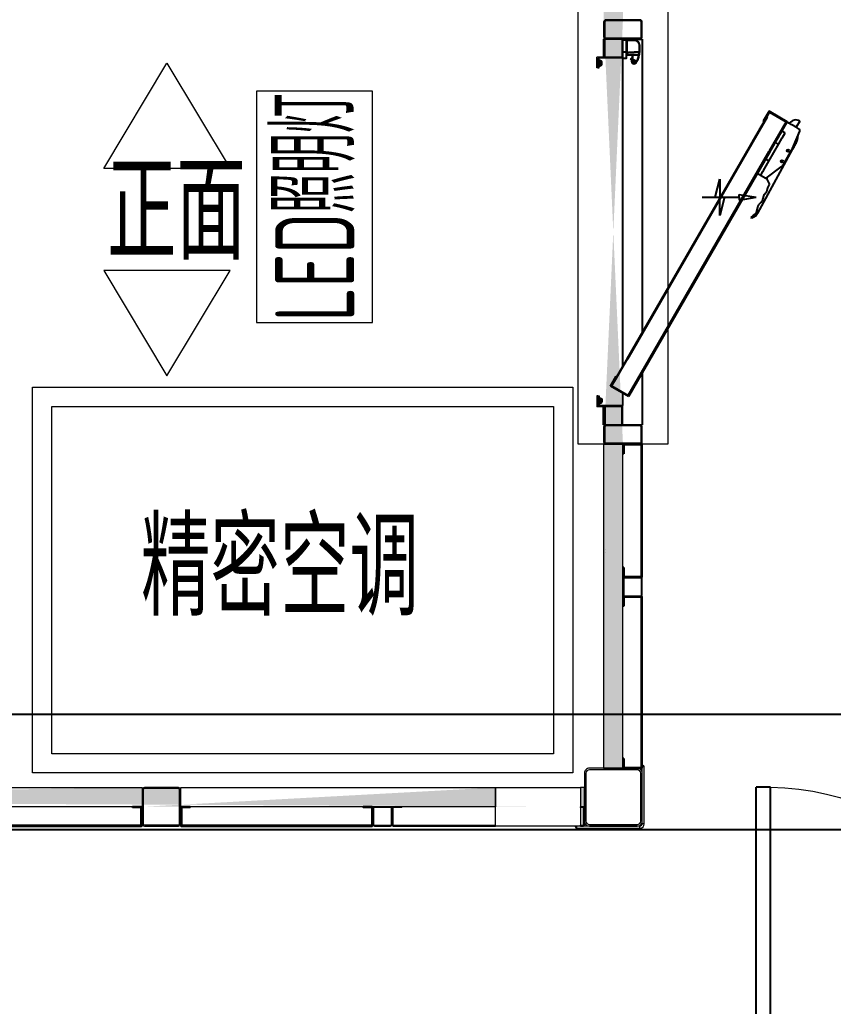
# Model space of a CAD drawing. Extents: x 758840 to 1108724, y -102573 to 143521.
# Drawn here: x 896855 to 898963, y 64126 to 66682 of the extents above; entities that cross this region are included whole.
import ezdxf

# ---------------------------------------------------------------- set-up
doc = ezdxf.new("R2010")
doc.units = 0
doc.header["$LTSCALE"] = 1000
doc.header["$MEASUREMENT"] = 0
doc.linetypes.add('DASHDOT', pattern=[1, 0.5, -0.25, 0, -0.25])
for name, color, linetype in [('02电气-设备', 255, 'Continuous'), ('02电气-设备基础', 252, 'Continuous'), ('DOOR_FIRE', 4, 'Continuous'), ('DX', 3, 'DASHDOT'), ('HATCH', 4, 'Continuous'), ('hdt-101供电设计', 6, 'Continuous'), ('LWIRE', 1, 'Continuous'), ('空调标注', 3, 'Continuous')]:
    doc.layers.add(name, color=color, linetype=linetype)
doc.layers.add('ACS_KT_LH', color=51, linetype='ACS-LH', lineweight=60)
doc.layers.add('细实线', color=3, linetype='Continuous', lineweight=5)
doc.styles.add('Huarun_ziti', font='gbenor.shx', dxfattribs={"width": 0.7, "bigfont": 'gbcbig.shx'})
doc.styles.get("Standard").update_dxf_attribs({"font": 'gbenor.shx', "bigfont": 'gbcbig.shx'})
doc.styles.add('宋体', font='', dxfattribs={"width": 0.7})
doc.styles.get('宋体').set_extended_font_data('SimSun')
doc.linetypes.add('ACS-LH', pattern='A,1,-0.25,1,-0.25,1,-0.25,1,-0.4,["LH",宋体,S=0.25,R=0,X=-0.2,Y=-0.1],-0.4', length=5.55)

# ---------------------------------------------------------------- blocks, each defined once
blk = doc.blocks.new('40KW CRAC-1')
at = {"layer": 'DX', "linetype": 'ByBlock', "lineweight": 13}
for points in [[(-1400, 0), (-1400, 1000), (0, 1000), (0, 0)], [(-1350, 50), (-1350, 950), (-50, 950), (-50, 50)]]:
    blk.add_lwpolyline(points, close=True, dxfattribs=at)
at = {"layer": 'LWIRE', "lineweight": -3}
blk.add_text('精密空调', height=250, dxfattribs=at).set_placement((-1118.9, 407.3))
blk = doc.blocks.new('dfgfdgdf')
at = {"lineweight": 15}
h = blk.add_hatch(dxfattribs=at)
h.set_pattern_fill('ANSI35', color=2, scale=0.9)
h.set_pattern_definition([(45, (0, 0), (-4.041115254, 4.041115254), []), (45, (4.041, 0), (-4.041115254, 4.041115254), [7.14375, -1.42875, 0, -1.42875])])
h.paths.add_polyline_path([(1999348.3, 678429.3), (1999331.3, 678429.3, 1)])
blk.add_line((1999352.3, 678432.3), (1999327.3, 678432.3))
at = {"color": 0, "lineweight": 15}
for p, q in [((1999352.3, 678432.3), (1999327.3, 678432.3)), ((1999327.3, 678432.3), (1999327.3, 678429.3)), ((1999327.3, 678429.3), (1999352.3, 678429.3)), ((1999352.3, 678432.3), (1999352.3, 678429.3))]:
    blk.add_line(p, q, dxfattribs=at)
blk.add_arc((1999339.8, 678429.3), 8.49, 180, 360, dxfattribs=at)
blk = doc.blocks.new('BD4-PAL0101-LVPM-08')
at = {"ltscale": 5}
h = blk.add_hatch(dxfattribs=at)
h.set_pattern_fill('隔热材料01', color=8, scale=80, angle=225)
h.set_pattern_definition([(135, (10237588.403, -3421976.466), (-28.28427125, -28.28427125), [4.0142, -35.9858]), (135, (10237609.593, -3421955.276), (-28.28427125, -28.28427125), [4.0142, -35.9858]), (315, (10237575.97, -3421950.515), (28.28427125, 28.28427125), [4.0142, -35.9858]), (315, (10237583.64, -3421942.84), (28.28427125, 28.28427125), [4.0142, -35.9858]), (45, (10237561.11, -3421956.28), (-28.28427125, 28.28427125), [40.0194, 0.0194]), (360, (10237570.425, -3421949.805), (28.2842, -28.2842), [3.4144, -53.1542]), (341.56505, (10237545.555, -3421978.09), (28.284169758, -28.28429741), [2.244, -87.1988]), (341.56505, (10237573.84, -3421949.805), (28.284169758, -28.28429741), [2.244, -87.1988]), (18.43495, (10237537.883, -3421979.51), (28.28429741, -28.28416976), [4.488, -84.9548]), (18.43495, (10237566.167, -3421951.225), (28.28429741, -28.28416976), [4.488, -84.9548]), (288.43495, (10237550.522, -3421981.638), (28.28429741, -28.284169758), [21.3712, -68.0716]), (288.43495, (10237578.807, -3421953.353), (28.28429741, -28.284169758), [21.3712, -68.0716]), (341.56505, (10237560.119, -3422004.75), (28.284169758, -28.28429741), [2.244, -87.1988]), (341.56505, (10237588.403, -3421976.466), (28.284169758, -28.28429741), [2.244, -87.1988]), (360, (10237590.532, -3421977.176), (28.2842, -28.2842), [3.4144, -53.1542]), (18.43495, (10237565.662, -3422005.46), (28.28429741, -28.28416976), [4.488, -84.9548]), (18.43495, (10237593.946, -3421977.176), (28.28429741, -28.28416976), [4.488, -84.9548]), (270, (10237610.303, -3421957.405), (28.2842, -28.2842), [3.4144, -53.1542]), (288.43495, (10237581.309, -3421983.56), (28.28429741, -28.284169758), [2.244, -87.1988]), (288.43495, (10237609.593, -3421955.276), (28.28429741, -28.284169758), [2.244, -87.1988]), (251.56505, (10237582.02, -3421989.104), (28.28416976, -28.28429741), [4.488, -84.9548]), (251.56505, (10237610.303, -3421960.82), (28.28416976, -28.28429741), [4.488, -84.9548]), (341.56505, (10237558.196, -3421973.964), (28.284169758, -28.28429741), [21.3712, -68.0716]), (341.56505, (10237586.48, -3421945.68), (28.284169758, -28.28429741), [21.3712, -68.0716]), (270, (10237582.932, -3421937.298), (28.2842, -28.2842), [3.4144, -53.1542]), (288.43495, (10237554.648, -3421968.997), (28.28429741, -28.284169758), [2.244, -87.1988]), (288.43495, (10237582.932, -3421940.713), (28.28429741, -28.284169758), [2.244, -87.1988]), (251.56505, (10237556.067, -3421961.325), (28.28416976, -28.28429741), [4.488, -84.9548]), (251.56505, (10237584.35, -3421933.04), (28.28416976, -28.28429741), [4.488, -84.9548])])
edge = h.paths.add_edge_path()
edge.add_line((1945403.1, 709223.1), (1945403.1, 710173.1))
edge.add_line((1945453.1, 710173.1), (1945453.1, 709223.1))
edge.add_line((1945403.1, 708123.1), (1945403.1, 707283.1))
edge.add_line((1945453.1, 707283.1), (1945453.1, 708123.1))
h = blk.add_hatch(dxfattribs=at)
h.set_pattern_fill('隔热材料01', color=8, scale=80, angle=45)
h.set_pattern_definition([(315, (-6392441.697, 4851932.684), (28.28427125, 28.28427125), [4.0142, -35.9858]), (315, (-6392462.887, 4851911.494), (28.28427125, 28.28427125), [4.0142, -35.9858]), (135, (-6392429.262, 4851906.733), (-28.28427125, -28.28427125), [4.0142, -35.9858]), (135, (-6392436.936, 4851899.06), (-28.28427125, -28.28427125), [4.0142, -35.9858]), (225, (-6392414.405, 4851912.5), (28.28427125, -28.28427125), [40.0194, 0.0194]), (180, (-6392423.72, 4851906.023), (-28.2842, 28.2842), [3.4144, -53.1542]), (161.56505, (-6392398.85, 4851934.308), (-28.284169758, 28.28429741), [2.244, -87.1988]), (161.56505, (-6392427.134, 4851906.023), (-28.284169758, 28.28429741), [2.244, -87.1988]), (198.43495, (-6392391.177, 4851935.727), (-28.28429741, 28.28416976), [4.488, -84.9548]), (198.43495, (-6392419.46, 4851907.443), (-28.28429741, 28.28416976), [4.488, -84.9548]), (108.43495, (-6392403.817, 4851937.856), (-28.28429741, 28.284169758), [21.3712, -68.0716]), (108.43495, (-6392432.101, 4851909.571), (-28.28429741, 28.284169758), [21.3712, -68.0716]), (161.56505, (-6392413.413, 4851960.969), (-28.284169758, 28.28429741), [2.244, -87.1988]), (161.56505, (-6392441.697, 4851932.684), (-28.284169758, 28.28429741), [2.244, -87.1988]), (180, (-6392443.826, 4851933.394), (-28.2842, 28.2842), [3.4144, -53.1542]), (198.43495, (-6392418.956, 4851961.678), (-28.28429741, 28.28416976), [4.488, -84.9548]), (198.43495, (-6392447.24, 4851933.394), (-28.28429741, 28.28416976), [4.488, -84.9548]), (90, (-6392463.597, 4851913.623), (-28.2842, 28.2842), [3.4144, -53.1542]), (108.43495, (-6392434.603, 4851939.779), (-28.28429741, 28.284169758), [2.244, -87.1988]), (108.43495, (-6392462.887, 4851911.494), (-28.28429741, 28.284169758), [2.244, -87.1988]), (71.56505, (-6392435.313, 4851945.322), (-28.28416976, 28.28429741), [4.488, -84.9548]), (71.56505, (-6392463.597, 4851917.038), (-28.28416976, 28.28429741), [4.488, -84.9548]), (161.56505, (-6392411.49, 4851930.182), (-28.284169758, 28.28429741), [21.3712, -68.0716]), (161.56505, (-6392439.774, 4851901.898), (-28.284169758, 28.28429741), [21.3712, -68.0716]), (90, (-6392436.226, 4851893.516), (-28.2842, 28.2842), [3.4144, -53.1542]), (108.43495, (-6392407.942, 4851925.215), (-28.28429741, 28.284169758), [2.244, -87.1988]), (108.43495, (-6392436.226, 4851896.93), (-28.28429741, 28.284169758), [2.244, -87.1988]), (71.56505, (-6392409.36, 4851917.543), (-28.28416976, 28.28429741), [4.488, -84.9548]), (71.56505, (-6392437.646, 4851889.26), (-28.28416976, 28.28429741), [4.488, -84.9548])])
edge = h.paths.add_edge_path()
edge.add_line((1945353.1, 707183.1), (1945353.1, 707233.1))
edge.add_line((1945343.1, 707233.1), (1945343.1, 707183.1))
edge.add_line((1945123.1, 707183.1), (1944307.1, 707183.1))
edge.add_line((1944307.1, 707233.1), (1945123.1, 707233.1))
edge.add_line((1944207.1, 707183.1), (1942443.1, 707183.1))
edge.add_line((1942443.1, 707233.1), (1944207.1, 707233.1))
edge.add_line((1940793.1, 707183.1), (1935597.1, 707183.1))
edge.add_line((1935597.1, 707233.1), (1940793.1, 707233.1))
edge.add_line((1935497.1, 707183.1), (1931947.1, 707183.1))
edge.add_line((1931947.1, 707233.1), (1935497.1, 707233.1))
edge = h.paths.add_edge_path(flags=17)
edge.add_line((1935597.1, 707183.1), (1935597.1, 707233.1))
edge.add_line((1935497.1, 707233.1), (1935497.1, 707183.1))
edge.add_line((1940793.1, 707233.1), (1940793.1, 707183.1))
edge.add_line((1942443.1, 707183.1), (1942443.1, 707233.1))
edge.add_line((1945123.1, 707233.1), (1945123.1, 707183.1))
edge.add_line((1931947.1, 707183.1), (1931947.1, 707233.1))
at = {"layer": 'HATCH'}
h = blk.add_hatch(dxfattribs=at)
h.set_pattern_fill('ANSI32', color=256, angle=240)
h.set_pattern_definition([(285, (2211108.258, 1777482.508), (9.200443495, 2.465251405), []), (285, (2211106.013, 1777478.619), (9.200443495, 2.465251405), [])])
h.paths.add_polyline_path([(1945832.5, 708983.1), (1945875.8, 708958.1), (1945832.1, 708882.3), (1945833.5, 708880.8), (1945878.5, 708958.8), (1945831.8, 708985.8), (1945816.8, 708959.8), (1945818.5, 708958.8), (1945825.5, 708970.9)])
h = blk.add_hatch(dxfattribs=at)
h.set_pattern_fill('ISO02W100', color=256, scale=0.5, angle=330)
h.set_pattern_definition([(330, (2211108.258, 1777482.508), (1.25, 2.1650635095), [6, -1.5])])
h.paths.add_polyline_path([(1945825.5, 708970.9), (1945818.5, 708958.8), (1945788.5, 708906.8), (1945789.3, 708906.3), (1945826.4, 708970.4)])
h = blk.add_hatch(dxfattribs=at)
h.set_pattern_fill('ISO02W100', color=256, scale=0.5, angle=270)
h.set_pattern_definition([(270, (4928271.9747, 1697487.3428), (2.5, -5e-16), [6, -1.5])])
h.paths.add_polyline_path([(1945430.7, 708286.5), (1945437.7, 708298.6), (1945467.7, 708350.6), (1945468.6, 708350.1), (1945431.5, 708286)])
h = blk.add_hatch(dxfattribs=at)
h.set_pattern_fill('ANSI32', color=256, angle=180)
h.set_pattern_definition([(225, (4928271.975, 1697487.343), (6.73519209, -6.73519209), []), (225, (4928267.485, 1697487.343), (6.73519209, -6.73519209), [])])
h.paths.add_polyline_path([(1945423.7, 708274.4), (1945467, 708249.4), (1945510.7, 708325.1), (1945512.7, 708324.6), (1945467.7, 708246.6), (1945420.9, 708273.6), (1945435.9, 708299.6), (1945437.7, 708298.6), (1945430.7, 708286.5)])
at = {"lineweight": 15}
for p, q in [((1945336.8, 708123.1), (1945336.8, 709317.6)), ((1945569.3, 709317.6), (1945569.3, 708123.1)), ((1945450.1, 709173.1), (1945450.1, 709126.1)), ((1945453.1, 709173.1), (1945453.1, 709123.1)), ((1945450.1, 709126.1), (1945385.1, 709126.1)), ((1945385.1, 709098.1), (1945385.1, 709126.1)), ((1945453.1, 709123.1), (1945388.1, 709123.1)), ((1945388.1, 709123.1), (1945388.1, 709098.1)), ((1945388.1, 709098.1), (1945385.1, 709098.1)), ((1945388.1, 708248.1), (1945385.1, 708248.1)), ((1945385.1, 708248.1), (1945385.1, 708220.1)), ((1945388.1, 708223.1), (1945388.1, 708248.1)), ((1945450.1, 708220.1), (1945385.1, 708220.1)), ((1945453.1, 708223.1), (1945388.1, 708223.1)), ((1945450.1, 708173.1), (1945450.1, 708220.1)), ((1945453.1, 708173.1), (1945453.1, 708223.1)), ((1945569.3, 708123.1), (1945336.8, 708123.1)), ((1945453.1, 708123.1), (1945403.1, 708123.1)), ((1945403.1, 708123.1), (1945403.1, 707283.1)), ((1945453.1, 707283.1), (1945453.1, 708123.1)), ((1945403.1, 707283.1), (1945453.1, 707283.1)), ((1942443.1, 707233.1), (1944207.1, 707233.1)), ((1944207.1, 707233.1), (1944207.1, 707183.1)), ((1944307.1, 707183.1), (1944307.1, 707233.1)), ((1944307.1, 707233.1), (1945123.1, 707233.1)), ((1945123.1, 707233.1), (1945123.1, 707183.1)), ((1945353.1, 707233.1), (1945343.1, 707233.1)), ((1945343.1, 707233.1), (1945343.1, 707183.1)), ((1945353.1, 707183.1), (1945353.1, 707233.1)), ((1944207.1, 707183.1), (1942443.1, 707183.1)), ((1945123.1, 707183.1), (1944307.1, 707183.1)), ((1945343.1, 707181.1), (1945343.1, 707183.1)), ((1945343.1, 707183.1), (1945353.1, 707183.1)), ((1945123.1, 707133.1), (1945123.1, 707135.1)), ((1945343.1, 707133.1), (1945343.1, 707135.1))]:
    blk.add_line(p, q, dxfattribs=at)
for p, q in [((1945451.6, 709173.1), (1945453.1, 709173.1)), ((1945831.8, 708985.8), (1945816.8, 708959.8)), ((1945818.5, 708958.8), (1945832.5, 708983.1)), ((1945878.5, 708958.8), (1945831.8, 708985.8)), ((1945832.5, 708983.1), (1945875.8, 708958.1)), ((1945464, 708344.1), (1945825.5, 708970.9)), ((1945801, 708824.4), (1945878.5, 708958.8)), ((1945816.8, 708959.8), (1945818.5, 708958.8)), ((1945875.8, 708958.1), (1945832.1, 708882.3)), ((1945833.5, 708880.8), (1945878.5, 708958.8)), ((1945789.3, 708906.3), (1945464.8, 708343.6)), ((1945789.3, 708906.3), (1945788.5, 708906.8)), ((1945507.3, 708319.1), (1945832.1, 708882.3)), ((1945833.5, 708880.8), (1945509, 708318.1)), ((1945833.5, 708880.8), (1945832.1, 708882.3)), ((1945692.2, 708762.8), (1945704.2, 708809.5)), ((1945704.2, 708809.5), (1945704.2, 708762.6)), ((1945754.2, 708770.4), (1945798.6, 708762.8)), ((1945754.2, 708762.8), (1945754.2, 708770.4)), ((1945658.2, 708762.8), (1945754.2, 708762.8)), ((1945716.2, 708762.8), (1945704.2, 708715.8)), ((1945704.2, 708715.8), (1945704.2, 708762.6)), ((1945754.2, 708762.8), (1945754.2, 708755.3)), ((1945754.2, 708755.3), (1945798.6, 708762.8)), ((1945468.6, 708350.1), (1945467.7, 708350.6)), ((1945468.6, 708350.1), (1945467.7, 708350.6)), ((1945467, 708249.4), (1945510.7, 708325.1)), ((1945512.7, 708324.6), (1945467.7, 708246.6)), ((1945512.7, 708324.6), (1945510.7, 708325.1)), ((1945512.7, 708324.6), (1945510.7, 708325.1)), ((1945420.9, 708273.6), (1945435.9, 708299.6)), ((1945437.7, 708298.6), (1945423.7, 708274.4)), ((1945435.9, 708299.6), (1945437.7, 708298.6)), ((1945467.7, 708246.6), (1945420.9, 708273.6)), ((1945423.7, 708274.4), (1945467, 708249.4)), ((1945450.1, 708173.1), (1945453.1, 708173.1))]:
    blk.add_line(p, q)
at = {"lineweight": -3}
for p, q in [((1945453.1, 709173.1), (1945503.1, 709173.1)), ((1945503.1, 709173.1), (1945503.1, 708412)), ((1945453.1, 708323.3), (1945453.1, 709123.1)), ((1945503.1, 708307.9), (1945503.1, 708173.1)), ((1945453.1, 708223.1), (1945453.1, 708255.1)), ((1945453.1, 708173.1), (1945503.1, 708173.1))]:
    blk.add_line(p, q, dxfattribs=at)
at = {"linetype": 'Continuous'}
for p, q in [((1945453.1, 709123.1), (1945453.1, 709170.1)), ((1945482.6, 709170.1), (1945453.1, 709170.1)), ((1945462.1, 709169.8), (1945453.1, 709169.8)), ((1945462.1, 709170.1), (1945462.1, 709169.8)), ((1945462.1, 709123.1), (1945462.1, 709169.7)), ((1945482.6, 709169.6), (1945462.6, 709169.6)), ((1945462.6, 709123.6), (1945462.6, 709169.5)), ((1945463.1, 709170.1), (1945463.1, 709134.8)), ((1945482.6, 709170.1), (1945482.6, 709169.6)), ((1945496.1, 709139.6), (1945496.1, 709156.1)), ((1945496.6, 709156.1), (1945496.1, 709156.1)), ((1945496.6, 709139.6), (1945496.6, 709156.1)), ((1945462.1, 709139.4), (1945453.1, 709139.4)), ((1945462.6, 709134.8), (1945463.1, 709134.8)), ((1945462.7, 709132.2), (1945495, 709132.2)), ((1945467.8, 709137.8), (1945467.9, 709137.3)), ((1945470.2, 709132.7), (1945486.8, 709132.7)), ((1945477.9, 709115.6), (1945477.9, 709132.7)), ((1945478.4, 709115.6), (1945478.4, 709132.2)), ((1945494.5, 709132.4), (1945494.5, 709139)), ((1945495, 709139), (1945495, 709132.2)), ((1945496.1, 709139.1), (1945496.1, 709139.6)), ((1945496.6, 709139.6), (1945496.1, 709139.6)), ((1945453.1, 709123.1), (1945462.1, 709123.1)), ((1945478.4, 709115.6), (1945477.9, 709115.6)), ((1945483.8, 709112.7), (1945484.1, 709112.3))]:
    blk.add_line(p, q, dxfattribs=at)
at = {"linetype": 'Continuous', "lineweight": 25}
for p, q in [((1945864.4, 708934.4), (1945878, 708957.9)), ((1945878.1, 708958), (1945878, 708957.9)), ((1945878.5, 708958.8), (1945878.1, 708958)), ((1945878.5, 708958.8), (1945884.9, 708954.8)), ((1945911.2, 708960.5), (1945901.8, 708944.3)), ((1945859, 708924.9), (1945857.1, 708921.6)), ((1945864.4, 708934.4), (1945859, 708924.9)), ((1945872.2, 708929.9), (1945864.4, 708934.4)), ((1945867.3, 708919.3), (1945872.5, 708928.3)), ((1945892.5, 708889.4), (1945911.3, 708934.3)), ((1945909.8, 708939.3), (1945901.8, 708944.3)), ((1945905, 708911.9), (1945907.1, 708924.3)), ((1945802.8, 708721.9), (1945902.9, 708905.4)), ((1945847.7, 708905.4), (1945822.7, 708862.1)), ((1945830.9, 708856.2), (1945856.9, 708901.2)), ((1945857.1, 708921.6), (1945847.7, 708905.4)), ((1945855.5, 708900.9), (1945847.7, 708905.4)), ((1945856.9, 708901.2), (1945865.7, 708916.6)), ((1945865.7, 708916.6), (1945867.3, 708919.3)), ((1945901.3, 708902.6), (1945901.5, 708902.5)), ((1945868.7, 708847.7), (1945890.8, 708886)), ((1945893.1, 708887.1), (1945892.9, 708887.2)), ((1945822.7, 708862.1), (1945808.4, 708837.3)), ((1945817.1, 708832.3), (1945830.9, 708856.2)), ((1945830.5, 708857.6), (1945822.7, 708862.1)), ((1945806.5, 708834), (1945801, 708824.4)), ((1945808.7, 708819.9), (1945801, 708824.4)), ((1945808.4, 708837.3), (1945806.5, 708834)), ((1945810.3, 708820.5), (1945815.5, 708829.6)), ((1945815.5, 708829.6), (1945817.1, 708832.3)), ((1945824.2, 708812), (1945863.4, 708841.7)), ((1945809.5, 708819.8), (1945823.2, 708812.6)), ((1945826, 708809.6), (1945832.5, 708795.6)), ((1945826.1, 708812.3), (1945827.2, 708814.3)), ((1945829, 708789.1), (1945832.5, 708795.6)), ((1945789.2, 708714.7), (1945784.6, 708710.4)), ((1945787.4, 708708.8), (1945784.6, 708710.4)), ((1945793.7, 708712.5), (1945787.4, 708708.8)), ((1945453.1, 708120.9), (1945453.1, 708098.1)), ((1945455.1, 708120.9), (1945455.1, 708098.1)), ((1945500.9, 708123.1), (1945455.3, 708123.1)), ((1945500.9, 708121.1), (1945455.3, 708121.1)), ((1945501.1, 707780.3), (1945501.1, 708120.9)), ((1945503.1, 707780.3), (1945503.1, 708120.9)), ((1945455.1, 708098.1), (1945453.1, 708098.1)), ((1945455.1, 707803.1), (1945453.1, 707803.1)), ((1945453.1, 707803.1), (1945453.1, 707780.3)), ((1945455.1, 707803.1), (1945455.1, 707780.3)), ((1945455.3, 707780.1), (1945500.9, 707780.1)), ((1945500.9, 707778.1), (1945455.3, 707778.1)), ((1945455.3, 707778.1), (1945500.9, 707778.1)), ((1945453.1, 707725.9), (1945453.1, 707703.1)), ((1945455.1, 707725.9), (1945455.1, 707703.1)), ((1945500.9, 707728.1), (1945455.3, 707728.1)), ((1945500.9, 707726.1), (1945455.3, 707726.1)), ((1945501.1, 707285.3), (1945501.1, 707725.9)), ((1945503.1, 707285.3), (1945503.1, 707725.9)), ((1945455.1, 707703.1), (1945453.1, 707703.1)), ((1945455.1, 707308.1), (1945453.1, 707308.1)), ((1945453.1, 707308.1), (1945453.1, 707285.3)), ((1945455.1, 707308.1), (1945455.1, 707285.3)), ((1945455.3, 707285.1), (1945500.9, 707285.1)), ((1945500.9, 707283.1), (1945455.3, 707283.1)), ((1945455.3, 707283.1), (1945500.9, 707283.1)), ((1944204.9, 707183.1), (1944182.1, 707183.1)), ((1944182.1, 707181.1), (1944182.1, 707183.1)), ((1944204.9, 707181.1), (1944182.1, 707181.1)), ((1944205.1, 707135.3), (1944205.1, 707180.9)), ((1944207.1, 707135.3), (1944207.1, 707180.9)), ((1944307.1, 707135.3), (1944307.1, 707180.9)), ((1944307.1, 707180.9), (1944307.1, 707135.3)), ((1944309.1, 707180.9), (1944309.1, 707135.3)), ((1944332.1, 707183.1), (1944309.3, 707183.1)), ((1944332.1, 707181.1), (1944309.3, 707181.1)), ((1944332.1, 707181.1), (1944332.1, 707183.1)), ((1944802.9, 707183.1), (1944780.1, 707183.1)), ((1944780.1, 707181.1), (1944780.1, 707183.1)), ((1944802.9, 707181.1), (1944780.1, 707181.1)), ((1944803.1, 707135.3), (1944803.1, 707180.9)), ((1944805.1, 707135.3), (1944805.1, 707180.9)), ((1943654.6, 707135.1), (1944204.9, 707135.1)), ((1943654.6, 707133.1), (1944204.9, 707133.1)), ((1944309.3, 707135.1), (1944802.9, 707135.1)), ((1944309.3, 707133.1), (1944802.9, 707133.1))]:
    blk.add_line(p, q, dxfattribs=at)
at = {"linetype": 'ByBlock', "lineweight": 15}
for p, q in [((1945403.1, 708123.1), (1945503.1, 708123.1)), ((1945508.1, 707287.1), (1945503.1, 707287.1)), ((1945508.1, 707138.1), (1945508.1, 707287.1)), ((1945123.1, 707133.1), (1945123.1, 707233.1)), ((1945123.1, 707233.1), (1945343.1, 707233.1)), ((1945343.1, 707233.1), (1945343.1, 707133.1)), ((1945353.1, 707233.1), (1945353.1, 707133.1)), ((1945343.1, 707133.1), (1945123.1, 707133.1)), ((1945333.1, 707133.1), (1945333.1, 707128.1)), ((1945496.1, 707133.1), (1945496.1, 707128.1)), ((1945503.1, 707140.1), (1945508.1, 707140.1)), ((1945333.1, 707128.1), (1945498.1, 707128.1))]:
    blk.add_line(p, q, dxfattribs=at)
at = {"linetype": 'Continuous', "lineweight": 15}
for p, q in [((1945425.5, 708122.6), (1945425.5, 708122.6)), ((1945403.3, 708077.6), (1945403.3, 708077.6)), ((1945404.6, 707851.8), (1945404.6, 707851.8)), ((1945406.7, 707851.2), (1945406.7, 707851.2)), ((1945403.8, 707830.7), (1945403.8, 707830.7)), ((1945408.5, 707843.2), (1945408.5, 707843.2)), ((1945451.9, 707764), (1945451.9, 707764)), ((1944311.5, 707231.9), (1944311.5, 707231.9)), ((1944326.2, 707232.4), (1944326.2, 707232.4)), ((1944812.4, 707183.6), (1944812.4, 707183.6)), ((1944855.1, 707135.3), (1944855.1, 707180.9)), ((1944855.1, 707180.9), (1944855.1, 707135.3)), ((1944857.1, 707180.9), (1944857.1, 707135.3)), ((1944880.1, 707183.1), (1944857.3, 707183.1)), ((1944880.1, 707181.1), (1944857.3, 707181.1)), ((1944880.1, 707181.1), (1944880.1, 707183.1)), ((1945350.9, 707183.1), (1945343.1, 707183.1)), ((1945350.9, 707181.1), (1945343.1, 707181.1)), ((1945351.1, 707135.3), (1945351.1, 707180.9)), ((1945353.1, 707135.3), (1945353.1, 707180.9)), ((1944857.3, 707135.1), (1945123.1, 707135.1)), ((1944857.3, 707133.1), (1945123.1, 707133.1)), ((1945343.1, 707135.1), (1945350.9, 707135.1)), ((1945343.1, 707133.1), (1945350.9, 707133.1))]:
    blk.add_line(p, q, dxfattribs=at)
for points in [[(1945403.1, 709173.1), (1945403.1, 709126.1), (1945405.8, 709126.1), (1945405.8, 709173.1)], [(1945403.1, 708173.1), (1945403.1, 708220.1), (1945405.8, 708220.1), (1945405.8, 708173.1)]]:
    blk.add_lwpolyline(points, close=True)
for points in [[(1945788.5, 708906.8), (1945825.5, 708970.9), (1945826.4, 708970.4), (1945789.3, 708906.3)], [(1945467.7, 708350.6), (1945430.7, 708286.5), (1945431.5, 708286), (1945468.6, 708350.1)]]:
    blk.add_lwpolyline(points)
at = {"linetype": 'Continuous', "lineweight": 25, "flags": 128}
for points in [[(1945901.8, 708944.3), (1945901.7, 708944.3), (1945901.4, 708944.5), (1945900.9, 708944.8), (1945900.2, 708945.2), (1945899.3, 708945.7), (1945898.3, 708946.3), (1945897, 708947), (1945895.7, 708947.8), (1945894.1, 708948.7), (1945892.4, 708949.7), (1945890.6, 708950.7), (1945888.7, 708951.8), (1945886.7, 708953), (1945884.6, 708954.2), (1945882.5, 708955.4), (1945880.3, 708956.7), (1945878.1, 708958)], [(1945893.1, 708887.1), (1945893.2, 708887.2), (1945893.4, 708887.5), (1945893.6, 708888), (1945894, 708888.7), (1945894.5, 708889.6), (1945895, 708890.6), (1945895.6, 708891.7), (1945896.3, 708892.9), (1945897, 708894.2), (1945897.7, 708895.4), (1945898.3, 708896.7), (1945899, 708897.9), (1945899.6, 708899), (1945900.2, 708900), (1945900.6, 708900.9), (1945901, 708901.6), (1945901.3, 708902.1), (1945901.4, 708902.4), (1945901.5, 708902.5), (1945901.5, 708902.5)], [(1945823.2, 708812.6), (1945823.4, 708812.5), (1945823.6, 708812.4), (1945823.7, 708812.3), (1945823.9, 708812.2), (1945824, 708812.1), (1945824.1, 708812.1), (1945824.1, 708812), (1945824.2, 708812)]]:
    blk.add_lwpolyline(points, dxfattribs=at)
blk.add_circle((1945475.5, 709121.4), 1.99)
at = {"linetype": 'Continuous'}
for radius in [3.25, 1.75]:
    blk.add_circle((1945482, 709115.6), radius, dxfattribs=at)
at = {"linetype": 'Continuous', "lineweight": 25}
for centre in [(1945880.9, 708883.5), (1945864.9, 708855.8)]:
    blk.add_circle(centre, 3, dxfattribs=at)
at = {"linetype": 'Continuous'}
for centre, radius, start, end in [((1945462.1, 709169.6), 0.5, 359.9693, 89.9693), ((1945465.4, 709169.7), 3.26, 178.5804, 180.0011), ((1945469.1, 709169.5), 6.52, 179.2898, 180.0002), ((1945482.6, 709156.1), 14, 0, 90), ((1945482.6, 709156.1), 13.5, 0, 90), ((1945468.6, 709131.3), 6, 97.1027, 180), ((1945474.9, 709131.2), 12.3, 171.9217, 173.361), ((1945474.6, 709131.3), 12, 173.3662, 173.8496), ((1945468.6, 709131.3), 6.5, 97.1027, 147.7936), ((1945496.6, 708906.6), 232.9, 90.123, 97.1027), ((1945496.6, 708906.6), 232.4, 90.123, 97.1027), ((1945471.4, 709132.2), 23.1, 302.3917, 0), ((1945471.4, 709132.2), 23.6, 302.3917, 0), ((1945496.1, 709139.6), 0.5, 270.123, 0), ((1945462.1, 709123.6), 0.5, 270, 0), ((1945482, 709115.6), 6.5, 129.2333, 2.4727), ((1945482, 709115.6), 6, 133.2104, 358.2217), ((1945481.9, 709115.6), 4, 180, 302.3917), ((1945481.9, 709115.6), 3.5, 180, 302.3917)]:
    blk.add_arc(centre, radius, start, end, dxfattribs=at)
at = {"linetype": 'Continuous', "lineweight": 25}
for centre, radius, start, end in [((1945901.2, 708943.2), 20, 60.0001, 144.3049), ((1945907.6, 708935.9), 4, 337.2533, 58.0001), ((1945856, 708901.7), 1, 240.0065, 330.0065), ((1945885.3, 708914.9), 20, 349.5888, 351.4888), ((1945864.8, 708901), 30, 330.0001, 337.2533), ((1945830, 708856.7), 1, 330.0065, 60.0065), ((1945851.4, 708857.7), 20, 307.1075, 330.0001), ((1945828.7, 708810.9), 3, 151.8474, 204.634), ((1945780.9, 708734), 25, 300.702, 315.1235), ((1945455.3, 708120.9), 2.2, 90, 180), ((1945455.3, 708120.9), 0.2, 90, 180), ((1945500.9, 708120.9), 2.2, 0, 90), ((1945500.9, 708120.9), 0.2, 0, 90), ((1945455.3, 707780.3), 2.2, 180, 270), ((1945455.3, 707780.3), 0.2, 180, 270), ((1945500.9, 707780.3), 0.2, 270, 0), ((1945500.9, 707780.3), 2.2, 270, 0), ((1945455.3, 707725.9), 2.2, 90, 180), ((1945455.3, 707725.9), 0.2, 90, 180), ((1945500.9, 707725.9), 2.2, 0, 90), ((1945500.9, 707725.9), 0.2, 0, 90), ((1945455.3, 707285.3), 2.2, 180, 270), ((1945455.3, 707285.3), 0.2, 180, 270), ((1945500.9, 707285.3), 0.2, 270, 0), ((1945500.9, 707285.3), 2.2, 270, 0), ((1944204.9, 707180.9), 2.2, 0, 90), ((1944204.9, 707180.9), 0.2, 0, 90), ((1944309.3, 707180.9), 2.2, 90, 180), ((1944309.3, 707180.9), 0.2, 90, 180), ((1944802.9, 707180.9), 2.2, 0, 90), ((1944802.9, 707180.9), 0.2, 0, 90), ((1944204.9, 707135.3), 2.2, 270, 0), ((1944204.9, 707135.3), 0.2, 270, 0), ((1944309.3, 707135.3), 2.2, 180, 270), ((1944309.3, 707135.3), 0.2, 180, 270), ((1944802.9, 707135.3), 2.2, 270, 0), ((1944802.9, 707135.3), 0.2, 270, 0)]:
    blk.add_arc(centre, radius, start, end, dxfattribs=at)
at = {"linetype": 'ByBlock', "lineweight": 15}
for centre, radius, start, end in [((1945505.1, 707287.1), 3, 0, 90), ((1945496.1, 707140.1), 7, 270, 0), ((1945498.1, 707138.1), 10, 270, 0), ((1945333.1, 707131.1), 3, 180, 270)]:
    blk.add_arc(centre, radius, start, end, dxfattribs=at)
at = {"linetype": 'Continuous', "lineweight": 15}
for centre, radius, start, end in [((1944857.3, 707180.9), 2.2, 90, 180), ((1944857.3, 707180.9), 0.2, 90, 180), ((1945350.9, 707180.9), 2.2, 0, 90), ((1945350.9, 707180.9), 0.2, 0, 90), ((1944857.3, 707135.3), 2.2, 180, 270), ((1944857.3, 707135.3), 0.2, 180, 270), ((1945350.9, 707135.3), 2.2, 270, 0), ((1945350.9, 707135.3), 0.2, 270, 0)]:
    blk.add_arc(centre, radius, start, end, dxfattribs=at)
at = {"linetype": 'Continuous', "lineweight": 25, "extrusion": (0, 0, -1)}
for centre, major_axis, ratio, start_param, end_param in [((1945871.6, 708928.8), (0.65, 1.12), 0.770402, 0, 1.570796), ((1945809.4, 708821), (0.65, 1.13), 0.766044, 1.570796, 2.407056), ((1945809.4, 708821), (0.65, 1.13), 0.766044, 2.407056, 3.141593)]:
    blk.add_ellipse(centre, major_axis=major_axis, ratio=ratio, start_param=start_param, end_param=end_param, dxfattribs=at)
at = {"linetype": 'Continuous'}
for points, knots in [([(1945462.6, 709169.6), (1945462.6, 709169.6), (1945462.5, 709169.7), (1945462.4, 709169.8), (1945462.3, 709169.8), (1945462.2, 709169.8), (1945462.1, 709169.8)], [0, 0, 0, 0, 0.389192, 0.527509, 0.678026, 1, 1, 1, 1]), ([(1945462.6, 709169.5), (1945462.6, 709169.5), (1945462.6, 709169.5), (1945462.6, 709169.6), (1945462.5, 709169.6), (1945462.4, 709169.7), (1945462.3, 709169.7), (1945462.2, 709169.7), (1945462.1, 709169.7)], [0, 0, 0, 0, 0.080311, 0.16989, 0.274034, 0.394487, 0.679099, 1, 1, 1, 1]), ([(1945462.6, 709139.1), (1945462.6, 709139.2), (1945462.6, 709139.2), (1945462.6, 709139.2), (1945462.5, 709139.3), (1945462.4, 709139.3), (1945462.3, 709139.4), (1945462.2, 709139.4), (1945462.1, 709139.4)], [0, 0, 0, 0, 0.080311, 0.16989, 0.274034, 0.394487, 0.679099, 1, 1, 1, 1]), ([(1945463.1, 709134.8), (1945463.1, 709134.6), (1945462.9, 709134), (1945462.8, 709133.4), (1945462.7, 709133)], [0, 0, 0, 0, 0.25148, 1, 1, 1, 1]), ([(1945486.8, 709132.7), (1945486.8, 709132.7), (1945486.9, 709132.7), (1945487, 709132.7), (1945487.1, 709132.7), (1945487.1, 709132.6), (1945487.2, 709132.6), (1945487.3, 709132.6), (1945487.3, 709132.6), (1945487.3, 709132.6), (1945487.3, 709132.6), (1945487.3, 709132.6)], [0, 0, 0, 0, 0.193349, 0.37967, 0.551242, 0.701751, 0.82558, 0.91801, 0.975918, 0.991706, 1, 1, 1, 1]), ([(1945486.8, 709132.2), (1945486.8, 709132.2), (1945486.8, 709132.2), (1945486.8, 709132.2), (1945486.8, 709132.2), (1945486.8, 709132.2), (1945486.8, 709132.2), (1945486.8, 709132.3), (1945486.8, 709132.3), (1945486.8, 709132.4), (1945486.8, 709132.4), (1945486.8, 709132.4)], [0, 0, 0, 0, 0.004306, 0.017161, 0.038493, 0.068226, 0.152399, 0.268094, 0.413401, 0.585904, 1, 1, 1, 1]), ([(1945486.8, 709132.4), (1945486.9, 709132.4), (1945487, 709132.4), (1945487.1, 709132.4), (1945487.2, 709132.3), (1945487.3, 709132.3), (1945487.3, 709132.2), (1945487.3, 709132.2), (1945487.3, 709132.2)], [0, 0, 0, 0, 0.318418, 0.601539, 0.722113, 0.826859, 0.917754, 1, 1, 1, 1])]:
    blk.add_open_spline(points, degree=3, knots=knots, dxfattribs=at)
at = {"linetype": 'Continuous', "lineweight": 25}
for points, knots in [([(1945902.9, 708905.4), (1945902.9, 708905.4), (1945902.9, 708905.4), (1945902.9, 708905.4), (1945902.9, 708905.4), (1945902.9, 708905.5), (1945903, 708905.7), (1945903.4, 708906.4), (1945903.9, 708907.6), (1945904.5, 708909.4), (1945904.8, 708910.6), (1945904.9, 708911.2)], [0, 0, 0, 0, 0.000472, 0.001102, 0.002314, 0.007063, 0.025853, 0.100787, 0.400751, 0.698075, 1, 1, 1, 1]), ([(1945820.4, 708771.4), (1945820, 708771), (1945819.3, 708770.4), (1945818.7, 708769.7), (1945818.5, 708769.4), (1945818.3, 708769.1), (1945818.2, 708769), (1945818.2, 708768.9), (1945818.1, 708768.8), (1945818.1, 708768.8), (1945818.1, 708768.7), (1945818.1, 708768.7), (1945818.1, 708768.7), (1945818.1, 708768.7), (1945818.1, 708768.7)], [0, 0, 0, 0, 0.481251, 0.653153, 0.771122, 0.850158, 0.902214, 0.93624, 0.958507, 0.973197, 0.986566, 0.992393, 0.997095, 1, 1, 1, 1]), ([(1945820.4, 708771.4), (1945821.2, 708771.9), (1945822.7, 708773), (1945824.6, 708775.2), (1945826, 708777.7), (1945826.9, 708780.5), (1945827.5, 708783.4), (1945828.1, 708786.3), (1945828.7, 708788.2), (1945829, 708789.1)], [0, 0, 0, 0, 0.139985, 0.280152, 0.420261, 0.56011, 0.706673, 0.853191, 1, 1, 1, 1]), ([(1945818.1, 708768.7), (1945818.1, 708768.7), (1945817.6, 708767.6), (1945816.8, 708765.4), (1945816, 708761.7), (1945815.3, 708758.4), (1945814.4, 708755.7), (1945813.6, 708753.8), (1945812.5, 708752.2), (1945811, 708750.2), (1945808.7, 708747.7), (1945805.9, 708745), (1945804.3, 708742.8), (1945803.7, 708741.8)], [0, 0, 0, 0, 0.000002, 0.113086, 0.227962, 0.36482, 0.434206, 0.503485, 0.562184, 0.620942, 0.741073, 0.888612, 1, 1, 1, 1]), ([(1945801.3, 708736), (1945801, 708734.8), (1945800.4, 708732.5), (1945799.7, 708729.1), (1945798.8, 708725.7), (1945797.7, 708722.7), (1945796.2, 708720.1), (1945794.4, 708717.9), (1945792.1, 708716), (1945790.2, 708715.2), (1945789.2, 708714.7)], [0, 0, 0, 0, 0.13747, 0.275749, 0.412596, 0.54685, 0.651576, 0.758535, 0.872548, 1, 1, 1, 1]), ([(1945798.6, 708716.4), (1945799.1, 708716.9), (1945799.9, 708717.8), (1945800.9, 708719), (1945801.6, 708719.9), (1945802, 708720.6), (1945802.3, 708721), (1945802.5, 708721.3), (1945802.6, 708721.5), (1945802.6, 708721.7), (1945802.7, 708721.8), (1945802.7, 708721.8), (1945802.7, 708721.9), (1945802.8, 708721.9), (1945802.8, 708721.9), (1945802.8, 708721.9), (1945802.8, 708721.9), (1945802.8, 708721.9), (1945802.8, 708721.9), (1945802.8, 708721.9), (1945802.8, 708721.9), (1945802.8, 708721.9)], [0, 0, 0, 0, 0.285647, 0.520422, 0.679606, 0.786579, 0.858077, 0.905671, 0.937287, 0.958261, 0.972173, 0.981413, 0.987557, 0.991654, 0.994395, 0.996239, 0.997498, 0.998734, 0.999252, 0.999693, 1, 1, 1, 1]), ([(1945802.7, 708740), (1945802.5, 708739.4), (1945801.9, 708738.1), (1945801.5, 708736.7), (1945801.3, 708736)], [0, 0, 0, 0, 0.458562, 1, 1, 1, 1]), ([(1945803.7, 708741.8), (1945803.7, 708741.8), (1945803.7, 708741.8), (1945803.7, 708741.8), (1945803.6, 708741.7), (1945803.5, 708741.4), (1945803.2, 708740.8), (1945802.9, 708740.3), (1945802.7, 708740)], [0, 0, 0, 0, 0.010373, 0.023976, 0.049157, 0.137104, 0.561008, 1, 1, 1, 1])]:
    blk.add_open_spline(points, degree=3, knots=knots, dxfattribs=at)
at = {"layer": 'ACS_KT_LH', "linetype": 'ByBlock', "lineweight": 15}
for p, q in [((1944107.6, 708837.1), (1944271.6, 709110.1)), ((1944271.6, 709110.1), (1944435.5, 708837.1)), ((1944435.5, 708837.1), (1944107.6, 708837.1)), ((1944435.5, 708572.9), (1944107.6, 708572.9)), ((1944107.6, 708572.9), (1944271.6, 708299.9)), ((1944271.6, 708299.9), (1944435.5, 708572.9))]:
    blk.add_line(p, q, dxfattribs=at)
at = {"layer": 'hdt-101供电设计', "lineweight": 15}
for p, q in [((1944503.7, 709038), (1944503.7, 708438)), ((1944803.7, 709038), (1944503.7, 709038)), ((1944803.7, 709038), (1944503.7, 709038)), ((1944803.7, 708438), (1944803.7, 709038)), ((1944503.7, 708438), (1944803.7, 708438))]:
    blk.add_line(p, q, dxfattribs=at)
at = {"layer": '空调标注', "linetype": 'ByBlock', "lineweight": 15}
for p, q in [((1945505.1, 707290.1), (1945503.1, 707290.1)), ((1945503.1, 707140.1), (1945503.1, 707290.1)), ((1945496.1, 707133.1), (1945330.1, 707133.1)), ((1945330.1, 707131.1), (1945330.1, 707133.1))]:
    blk.add_line(p, q, dxfattribs=at)
at = {"layer": '细实线', "linetype": 'ByBlock', "lineweight": 15}
for p, q in [((1945403.1, 709217.1), (1945403.1, 709179.1)), ((1945406.1, 709217.1), (1945406.1, 709179.1)), ((1945497.1, 709223.1), (1945409.1, 709223.1)), ((1945497.1, 709220.1), (1945409.1, 709220.1)), ((1945500.1, 709179.1), (1945500.1, 709217.1)), ((1945503.1, 709179.1), (1945503.1, 709217.1)), ((1945409.1, 709176.1), (1945497.1, 709176.1)), ((1945409.1, 709173.1), (1945497.1, 709173.1)), ((1945403.1, 708167.1), (1945403.1, 708129.1)), ((1945406.1, 708167.1), (1945406.1, 708129.1)), ((1945497.1, 708173.1), (1945409.1, 708173.1)), ((1945497.1, 708170.1), (1945409.1, 708170.1)), ((1945500.1, 708129.1), (1945500.1, 708167.1)), ((1945503.1, 708129.1), (1945503.1, 708167.1)), ((1945409.1, 708126.1), (1945497.1, 708126.1)), ((1945409.1, 708123.1), (1945497.1, 708123.1))]:
    blk.add_line(p, q, dxfattribs=at)
at = {"layer": '细实线', "lineweight": 15}
for p, q in [((1945453.1, 707774.1), (1945453.1, 707732.1)), ((1945455.1, 707774.1), (1945455.1, 707732.1)), ((1945499.1, 707778.1), (1945457.1, 707778.1)), ((1945499.1, 707776.1), (1945457.1, 707776.1)), ((1945501.1, 707732.1), (1945501.1, 707774.1)), ((1945503.1, 707732.1), (1945503.1, 707774.1)), ((1945457.1, 707730.1), (1945499.1, 707730.1)), ((1945457.1, 707728.1), (1945499.1, 707728.1)), ((1944207.1, 707227.1), (1944207.1, 707139.1)), ((1944210.1, 707227.1), (1944210.1, 707139.1)), ((1944301.1, 707233.1), (1944213.1, 707233.1)), ((1944301.1, 707230.1), (1944213.1, 707230.1)), ((1944304.1, 707139.1), (1944304.1, 707227.1)), ((1944307.1, 707139.1), (1944307.1, 707227.1)), ((1944805.1, 707179.1), (1944805.1, 707137.1)), ((1944807.1, 707179.1), (1944807.1, 707137.1)), ((1944851.1, 707183.1), (1944809.1, 707183.1)), ((1944851.1, 707181.1), (1944809.1, 707181.1)), ((1944853.1, 707137.1), (1944853.1, 707179.1)), ((1944855.1, 707137.1), (1944855.1, 707179.1)), ((1944213.1, 707136.1), (1944301.1, 707136.1)), ((1944213.1, 707133.1), (1944301.1, 707133.1)), ((1944809.1, 707135.1), (1944851.1, 707135.1)), ((1944809.1, 707133.1), (1944851.1, 707133.1))]:
    blk.add_line(p, q, dxfattribs=at)
for points in [[(1945490.1, 707283.1), (1945366.1, 707283.1, 0.414214), (1945353.1, 707270.1), (1945353.1, 707146.1, 0.414214), (1945366.1, 707133.1), (1945490.1, 707133.1, 0.414214), (1945503.1, 707146.1), (1945503.1, 707270.1, 0.414214)], [(1945490.1, 707279.1), (1945366.1, 707279.1, 0.414214), (1945357.1, 707270.1), (1945357.1, 707146.1, 0.414214), (1945366.1, 707137.1), (1945490.1, 707137.1, 0.414214), (1945499.1, 707146.1), (1945499.1, 707270.1, 0.414214)]]:
    blk.add_lwpolyline(points, format="xyb", close=True, dxfattribs=at)
at = {"layer": '细实线', "linetype": 'ByBlock', "lineweight": 15}
for centre, radius, start, end in [((1945409.1, 709217.1), 6, 90, 180), ((1945409.1, 709217.1), 3, 90, 180), ((1945497.1, 709217.1), 6, 0, 90), ((1945497.1, 709217.1), 3, 0, 90), ((1945409.1, 709179.1), 6, 180, 270), ((1945409.1, 709179.1), 3, 180, 270), ((1945497.1, 709179.1), 6, 270, 0), ((1945497.1, 709179.1), 3, 270, 0), ((1945409.1, 708167.1), 6, 90, 180), ((1945409.1, 708167.1), 3, 90, 180), ((1945497.1, 708167.1), 6, 0, 90), ((1945497.1, 708167.1), 3, 0, 90), ((1945409.1, 708129.1), 6, 180, 270), ((1945409.1, 708129.1), 3, 180, 270), ((1945497.1, 708129.1), 6, 270, 0), ((1945497.1, 708129.1), 3, 270, 0)]:
    blk.add_arc(centre, radius, start, end, dxfattribs=at)
at = {"layer": '细实线', "lineweight": 15}
for centre, radius, start, end in [((1945457.1, 707774.1), 4, 90, 180), ((1945457.1, 707774.1), 2, 90, 180), ((1945499.1, 707774.1), 4, 0, 90), ((1945499.1, 707774.1), 2, 0, 90), ((1945457.1, 707732.1), 4, 180, 270), ((1945457.1, 707732.1), 2, 180, 270), ((1945499.1, 707732.1), 4, 270, 0), ((1945499.1, 707732.1), 2, 270, 0), ((1944213.1, 707227.1), 6, 90, 180), ((1944213.1, 707227.1), 3, 90, 180), ((1944301.1, 707227.1), 6, 0, 90), ((1944301.1, 707227.1), 3, 0, 90), ((1944809.1, 707179.1), 4, 90, 180), ((1944809.1, 707179.1), 2, 90, 180), ((1944851.1, 707179.1), 4, 0, 90), ((1944851.1, 707179.1), 2, 0, 90), ((1944213.1, 707139.1), 6, 180, 270), ((1944213.1, 707139.1), 3, 180, 270), ((1944301.1, 707139.1), 6, 270, 0), ((1944301.1, 707139.1), 3, 270, 0), ((1944809.1, 707137.1), 4, 180, 270), ((1944809.1, 707137.1), 2, 180, 270), ((1944851.1, 707137.1), 4, 270, 0), ((1944851.1, 707137.1), 2, 270, 0)]:
    blk.add_arc(centre, radius, start, end, dxfattribs=at)
at = {"lineweight": 15, "rotation": 90}
blk.add_blockref('dfgfdgdf', (2623820.4, -1290229.2), dxfattribs=at)
at = {"lineweight": 15, "xscale": -1, "rotation": 90}
blk.add_blockref('dfgfdgdf', (2623820.4, 2707575.4), dxfattribs=at)
at = {"layer": '02电气-设备', "color": 5, "ltscale": 5}
blk.add_blockref('40KW CRAC-1', (1945323.1, 707270.8), dxfattribs=at)
at = {"linetype": 'ByBlock', "lineweight": 15}
blk.add_text('正面', height=250, dxfattribs=at).set_placement((1944116.1, 708600.9))
at = {"layer": 'hdt-101供电设计', "lineweight": 15, "style": 'Huarun_ziti', "width": 0.7}
blk.add_text('LED照明灯', height=204.8, rotation=90, dxfattribs=at).set_placement((1944756.9, 708441.2))
blk = doc.blocks.new('$DorLib2D$00000002')
for p, q in [((-0.5, 0), (-0.5, 0.4875)), ((-0.475, 0.4875), (-0.5, 0.4875)), ((-0.475, 0), (-0.475, 0.4875)), ((0.475, 0), (0.475, 0.4875)), ((0.475, 0.4875), (0.5, 0.4875)), ((0.5, 0), (0.5, 0.4875)), ((-0.5, 0), (-0.475, 0)), ((0.5, 0), (0.475, 0))]:
    blk.add_line(p, q)
at = {"lineweight": 13}
for centre, start, end in [((-0.4875, 0), 0, 88.5307), ((0.4875, 0), 91.4693, 180)]:
    blk.add_arc(centre, 0.4875, start, end, dxfattribs=at)

msp = doc.modelspace()

# ---------------------------------------------------------------- linework, layer by layer
at = {"layer": '02电气-设备基础'}
msp.add_lwpolyline([(901460.28, 64582.52), (847360.28, 64582.52), (847360.28, 64882.52), (901460.28, 64882.52)], close=True, dxfattribs=at)

# ---------------------------------------------------------------- block references
at = {"layer": '02电气-设备', "lineweight": -3}
msp.add_blockref('BD4-PAL0101-LVPM-08', (-1047035.03, -642540.57), dxfattribs=at)
at = {"layer": 'DOOR_FIRE', "xscale": 1500, "yscale": -1500, "zscale": 150, "rotation": 180}
msp.add_blockref('$DorLib2D$00000002', (899513.26, 63962.54), dxfattribs=at)

doc.saveas('drawing.dxf')
